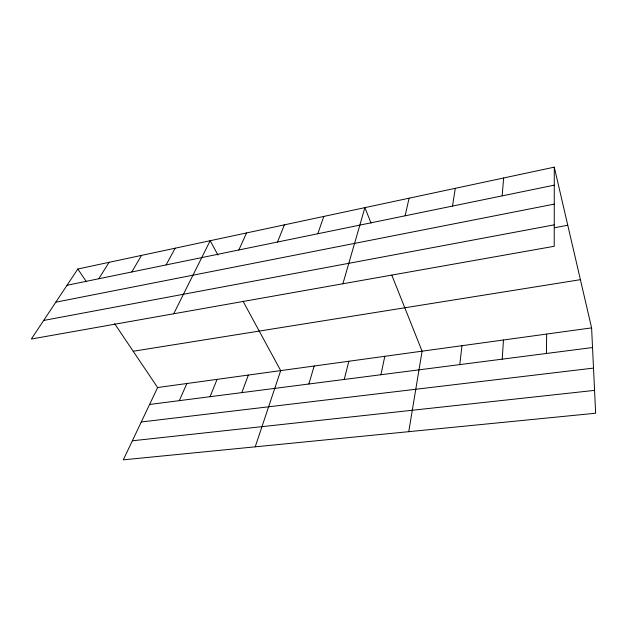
<?xml version="1.0" encoding="UTF-8"?>
<svg xmlns="http://www.w3.org/2000/svg" width="627" height="627" viewBox="0 0 627 627"><rect width="100%" height="100%" fill="white"/><g stroke="black" fill="none" stroke-linecap="round" stroke-linejoin="round"><path stroke-width="0.94" d="M554.284 167.158L554.237 246.278L31.35 339.019L77.826 269.007L554.284 167.158L591.598 327.882L595.65 413.232L123.315 459.842L157.62 387.533L591.598 327.882M546.438 353.471L546.634 334.058M502.219 359.153L503.465 339.999M502.172 195.867L503.63 177.99M459.779 364.608L461.981 345.696M452.514 206.071L455.28 188.327M408.757 431.674L422.089 351.183L391.781 275.128M380.918 374.742L384.806 356.308M405.12 215.806L409.078 198.203M344.231 379.453L348.855 361.246M342.906 283.765L364.89 207.647L371.043 223.071M308.868 383.998L314.174 366.011M255.228 446.824L280.692 370.62L243.002 301.195M317.803 233.746L323.806 216.425M241.834 392.612L248.355 375.064M277.51 242.03L284.392 224.85M210.029 396.703L217.099 379.359M179.298 400.653L186.87 383.512M238.856 249.969L246.544 232.938M173.695 313.774L210.17 240.713L217.961 255.071M166.084 264.923L175.184 248.19M131.795 271.969L141.514 255.393M98.8 278.749L109.082 262.321M67.026 285.277L554.276 185.161M55.803 302.183L554.26 204.104M43.686 320.436L554.244 224.85M554.425 227.742L567.772 225.258M133.198 351.253L580.406 279.673M149.587 404.47L592.531 347.546M141.279 421.979L593.51 368.088M132.352 440.789L594.568 390.386M77.826 269.007L86.377 281.703M114.623 323.665L157.62 387.533"/></g></svg>
